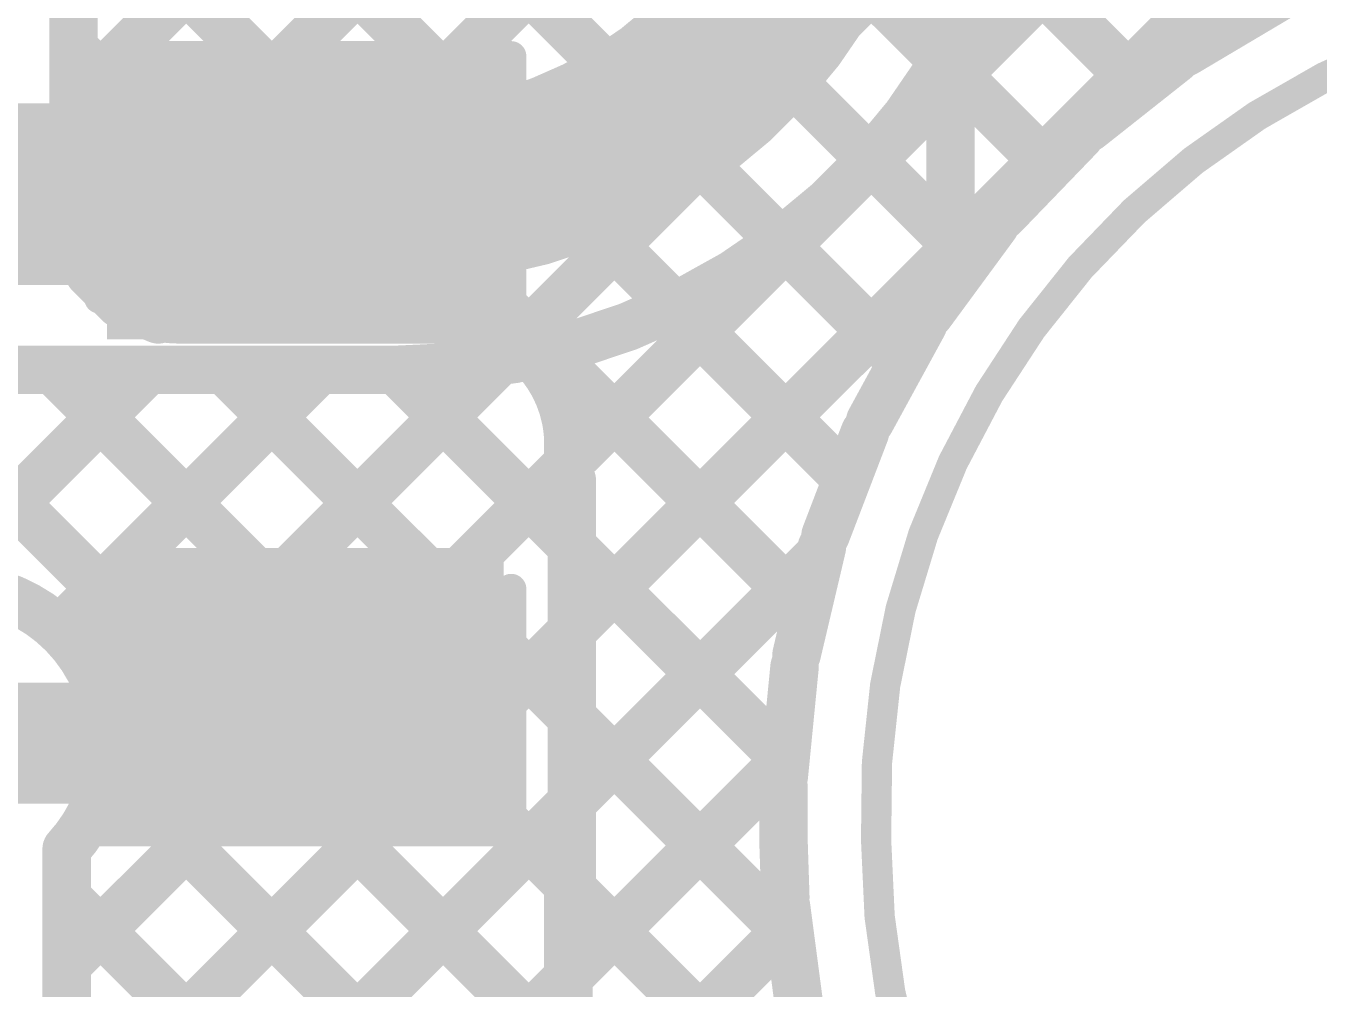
# Model space of a CAD drawing. Header units: inches. Extents: x -17 to 349, y -40 to 215.
# Drawn here: x 105.61 to 111.03, y 132.68 to 136.72 of the extents above; entities that cross this region are included whole.
import ezdxf

# ---------------------------------------------------------------- set-up
doc = ezdxf.new("R2010")
doc.units = ezdxf.units.IN
for name, color, linetype in [('Board Outline', 216, 'Continuous'), ('Bottom Layer', 5, 'Continuous'), ('Top Layer', 1, 'Continuous'), ('Top Overlay', 2, 'Continuous'), ('Top Paste', 8, 'Continuous'), ('Top Solder', 216, 'Continuous')]:
    doc.layers.add(name, color=color, linetype=linetype)

# ---------------------------------------------------------------- blocks, each defined once
blk = doc.blocks.new('C___0805_59')
at = {"layer": 'Top Layer'}
for points in [[(-1.524, 0.762), (-0.508, 0.762), (-0.508, -0.762), (-1.524, -0.762)], [(0.508, 0.762), (1.524, 0.762), (1.524, -0.762), (0.508, -0.762)]]:
    blk.add_hatch(color=1, dxfattribs=at).paths.add_polyline_path(points)
at = {"layer": 'Top Paste'}
for points in [[(-1.524, 0.762), (-0.508, 0.762), (-0.508, -0.762), (-1.524, -0.762)], [(0.508, 0.762), (1.524, 0.762), (1.524, -0.762), (0.508, -0.762)]]:
    blk.add_hatch(color=8, dxfattribs=at).paths.add_polyline_path(points)
at = {"layer": 'Top Solder'}
for points in [[(-1.594, 0.832), (-0.438, 0.832), (-0.438, -0.832), (-1.594, -0.832)], [(0.438, 0.832), (1.594, 0.832), (1.594, -0.832), (0.438, -0.832)]]:
    blk.add_hatch(color=216, dxfattribs=at).paths.add_polyline_path(points)
at = {"layer": 'Top Overlay'}
for points in [[(-0.6096, 0.8636, 0.127, 0.127, 0), (-1.6256, 0.8636, 0.127, 0.127, 0)], [(-1.6256, -0.8636, 0.127, 0.127, 0), (-1.6256, 0.8636, 0.127, 0.127, 0)], [(1.6256, 0.8636, 0.127, 0.127, 0), (0.6096, 0.8636, 0.127, 0.127, 0)], [(1.6256, -0.8636, 0.127, 0.127, 0), (1.6256, 0.8636, 0.127, 0.127, 0)], [(-0.6096, -0.8636, 0.127, 0.127, 0), (-1.6256, -0.8636, 0.127, 0.127, 0)], [(1.6256, -0.8636, 0.127, 0.127, 0), (0.6096, -0.8636, 0.127, 0.127, 0)]]:
    blk.add_lwpolyline(points, format="xyseb", dxfattribs=at)
for points in [[(-1.6574, 0.8636, 0.0635, 0.0635, 1), (-1.5938, 0.8636, 0.0635, 0.0635, 1)], [(-1.6574, 0.8636, 0.0635, 0.0635, 1), (-1.5938, 0.8636, 0.0635, 0.0635, 1)], [(-0.6413, 0.8636, 0.0635, 0.0635, 1), (-0.5778, 0.8636, 0.0635, 0.0635, 1)], [(0.5778, 0.8636, 0.0635, 0.0635, 1), (0.6413, 0.8636, 0.0635, 0.0635, 1)], [(1.5938, 0.8636, 0.0635, 0.0635, 1), (1.6574, 0.8636, 0.0635, 0.0635, 1)], [(1.5938, 0.8636, 0.0635, 0.0635, 1), (1.6574, 0.8636, 0.0635, 0.0635, 1)], [(-1.6574, -0.8636, 0.0635, 0.0635, 1), (-1.5938, -0.8636, 0.0635, 0.0635, 1)], [(-1.6574, -0.8636, 0.0635, 0.0635, 1), (-1.5938, -0.8636, 0.0635, 0.0635, 1)], [(-0.6413, -0.8636, 0.0635, 0.0635, 1), (-0.5778, -0.8636, 0.0635, 0.0635, 1)], [(0.5778, -0.8636, 0.0635, 0.0635, 1), (0.6413, -0.8636, 0.0635, 0.0635, 1)], [(1.5938, -0.8636, 0.0635, 0.0635, 1), (1.6574, -0.8636, 0.0635, 0.0635, 1)], [(1.5938, -0.8636, 0.0635, 0.0635, 1), (1.6574, -0.8636, 0.0635, 0.0635, 1)]]:
    blk.add_lwpolyline(points, format="xyseb", close=True, dxfattribs=at)

msp = doc.modelspace()

# ---------------------------------------------------------------- linework, layer by layer
at = {"layer": 'Board Outline'}
for points in [[(109.1717, 133.3024, 0.127, 0.127, -0.424824), (112.6269, 136.8846, 0.127, 0.127, 0)], [(112.6293, 129.8449, 0.127, 0.127, -0.414214), (109.1718, 133.3024, 0.127, 0.127, 0)]]:
    msp.add_lwpolyline(points, format="xyseb", dxfattribs=at)
for points in [[(109.14, 133.3024, 0.0635, 0.0635, 1), (109.2035, 133.3024, 0.0635, 0.0635, 1)], [(109.1401, 133.3024, 0.0635, 0.0635, 1), (109.2036, 133.3024, 0.0635, 0.0635, 1)]]:
    msp.add_lwpolyline(points, format="xyseb", close=True, dxfattribs=at)
at = {"layer": 'Bottom Layer'}
for points in [[(105.7766, 132.7805, 0.2032, 0.2032, 0), (116.5479, 143.5517, 0.2032, 0.2032, 0)], [(105.7766, 132.062, 0.2032, 0.2032, 0), (116.5479, 142.8333, 0.2032, 0.2032, 0)], [(109.1027, 137.9525, 0.762, 0.762, -0.414214), (107.1645, 136.0143, 0.762, 0.762, 0)], [(109.8393, 137.9525, 0.2032, 0.2032, -0.414214), (107.1645, 135.2777, 0.2032, 0.2032, 0)], [(109.8211, 137.641, 0.2032, 0.2032, 0), (110.7096, 136.7524, 0.2032, 0.2032, 0)], [(109.6854, 137.0583, 0.2032, 0.2032, 0), (110.2796, 136.4641, 0.2032, 0.2032, 0)], [(110.4691, 136.6097, 0.2032, 0.2032, 0), (110.8669, 136.8458, 0.2032, 0.2032, 0)], [(109.4547, 136.5706, 0.2032, 0.2032, 0), (109.8984, 136.1269, 0.2032, 0.2032, 0)], [(110.0635, 136.2931, 0.2032, 0.2032, 0), (110.4263, 136.5802, 0.2032, 0.2032, 0)], [(102.7177, 136.0143, 0.762, 0.762, 0), (107.1645, 136.0143, 0.762, 0.762, 0)], [(109.7039, 135.9252, 0.2032, 0.2032, 0), (110.025, 136.2582, 0.2032, 0.2032, 0)], [(109.1484, 136.1584, 0.2032, 0.2032, 0), (109.5649, 135.7419, 0.2032, 0.2032, 0)], [(109.3965, 135.5126, 0.2032, 0.2032, 0), (109.6704, 135.8855, 0.2032, 0.2032, 0)], [(108.773, 135.8154, 0.2032, 0.2032, 0), (109.2807, 135.3077, 0.2032, 0.2032, 0)], [(108.3266, 135.5433, 0.2032, 0.2032, 0), (109.0503, 134.8197, 0.2032, 0.2032, 0)], [(109.147, 135.0626, 0.2032, 0.2032, 0), (109.3686, 135.4687, 0.2032, 0.2032, 0)], [(107.7978, 135.3538, 0.2032, 0.2032, 0), (108.8822, 134.2694, 0.2032, 0.2032, 0)], [(105.9484, 133.6706, 0.2032, 0.2032, 0), (107.5894, 135.3117, 0.2032, 0.2032, 0)], [(102.7177, 135.2777, 0.2032, 0.2032, 0), (107.1645, 135.2777, 0.2032, 0.2032, 0)], [(105.0001, 135.2777, 0.2032, 0.2032, 0), (110.9681, 129.3098, 0.2032, 0.2032, 0)], [(105.2007, 134.3598, 0.2032, 0.2032, 0), (106.1186, 135.2777, 0.2032, 0.2032, 0)], [(105.7186, 135.2777, 0.2032, 0.2032, 0), (109.0265, 131.9698, 0.2032, 0.2032, 0)], [(105.7455, 134.1862, 0.2032, 0.2032, 0), (106.837, 135.2777, 0.2032, 0.2032, 0)], [(106.437, 135.2777, 0.2032, 0.2032, 0), (108.81, 132.9047, 0.2032, 0.2032, 0)], [(107.1554, 135.2777, 0.2032, 0.2032, 0), (108.7915, 133.6417, 0.2032, 0.2032, 0)], [(108.9598, 134.5834, 0.2032, 0.2032, 0), (109.1252, 135.0154, 0.2032, 0.2032, 0)], [(108.8383, 134.0834, 0.2032, 0.2032, 0), (108.9445, 134.5337, 0.2032, 0.2032, 0)], [(105.7766, 131.3436, 0.2032, 0.2032, 0), (108.9377, 134.5047, 0.2032, 0.2032, 0)], [(104.8114, 133.2671, 0.2032, 0.2032, -1.463174), (105.9496, 133.7109, 0.2032, 0.2032, 0)], [(108.7846, 133.5718, 0.2032, 0.2032, 0), (108.8298, 134.0322, 0.2032, 0.2032, 0)], [(105.9496, 133.7109, 0.2032, 0.2032, -0.188039), (105.7766, 133.2671, 0.2032, 0.2032, 0)], [(105.7766, 130.6252, 0.2032, 0.2032, 0), (108.7913, 133.6399, 0.2032, 0.2032, 0)], [(105.9428, 133.6166, 0.2032, 0.2032, 0), (110.2496, 129.3098, 0.2032, 0.2032, 0)], [(108.7828, 133.5328, 0.2032, 0.2032, 0), (108.7834, 133.3014, 0.2032, 0.2032, 0)], [(108.7836, 133.2897, 0.2032, 0.2032, 0), (108.791, 133.0635, 0.2032, 0.2032, 0)], [(105.7766, 130.1209, 0.2032, 0.2032, 0), (105.7766, 133.2671, 0.2032, 0.2032, 0)], [(105.7766, 133.0644, 0.2032, 0.2032, 0), (109.5312, 129.3098, 0.2032, 0.2032, 0)], [(108.7941, 133.0256, 0.2032, 0.2032, 0), (108.8531, 132.5772, 0.2032, 0.2032, 0)], [(105.8665, 129.9967, 0.2032, 0.2032, 0), (108.8059, 132.936, 0.2032, 0.2032, 0)]]:
    msp.add_lwpolyline(points, format="xyseb", dxfattribs=at)
for points in [[(110.6588, 136.7524, 0.1016, 0.1016, 1), (110.7604, 136.7524, 0.1016, 0.1016, 1)], [(110.4183, 136.6097, 0.1016, 0.1016, 1), (110.5199, 136.6097, 0.1016, 0.1016, 1)], [(109.4039, 136.5706, 0.1016, 0.1016, 1), (109.5055, 136.5706, 0.1016, 0.1016, 1)], [(110.3755, 136.5802, 0.1016, 0.1016, 1), (110.4771, 136.5802, 0.1016, 0.1016, 1)], [(110.2288, 136.4641, 0.1016, 0.1016, 1), (110.3304, 136.4641, 0.1016, 0.1016, 1)], [(106.974, 136.0143, 0.381, 0.381, 1), (107.355, 136.0143, 0.381, 0.381, 1)], [(106.974, 136.0143, 0.381, 0.381, 1), (107.355, 136.0143, 0.381, 0.381, 1)], [(110.0127, 136.2931, 0.1016, 0.1016, 1), (110.1143, 136.2931, 0.1016, 0.1016, 1)], [(109.9742, 136.2582, 0.1016, 0.1016, 1), (110.0758, 136.2582, 0.1016, 0.1016, 1)], [(109.0976, 136.1584, 0.1016, 0.1016, 1), (109.1992, 136.1584, 0.1016, 0.1016, 1)], [(109.8476, 136.1269, 0.1016, 0.1016, 1), (109.9492, 136.1269, 0.1016, 0.1016, 1)], [(109.6531, 135.9252, 0.1016, 0.1016, 1), (109.7547, 135.9252, 0.1016, 0.1016, 1)], [(109.6196, 135.8855, 0.1016, 0.1016, 1), (109.7212, 135.8855, 0.1016, 0.1016, 1)], [(108.7222, 135.8154, 0.1016, 0.1016, 1), (108.8238, 135.8154, 0.1016, 0.1016, 1)], [(109.5141, 135.7419, 0.1016, 0.1016, 1), (109.6157, 135.7419, 0.1016, 0.1016, 1)], [(108.2758, 135.5433, 0.1016, 0.1016, 1), (108.3774, 135.5433, 0.1016, 0.1016, 1)], [(109.3457, 135.5126, 0.1016, 0.1016, 1), (109.4473, 135.5126, 0.1016, 0.1016, 1)], [(109.3178, 135.4687, 0.1016, 0.1016, 1), (109.4194, 135.4687, 0.1016, 0.1016, 1)], [(107.747, 135.3538, 0.1016, 0.1016, 1), (107.8486, 135.3538, 0.1016, 0.1016, 1)], [(107.5386, 135.3117, 0.1016, 0.1016, 1), (107.6402, 135.3117, 0.1016, 0.1016, 1)], [(109.2299, 135.3077, 0.1016, 0.1016, 1), (109.3315, 135.3077, 0.1016, 0.1016, 1)], [(105.6678, 135.2777, 0.1016, 0.1016, 1), (105.7694, 135.2777, 0.1016, 0.1016, 1)], [(106.0678, 135.2777, 0.1016, 0.1016, 1), (106.1694, 135.2777, 0.1016, 0.1016, 1)], [(106.3862, 135.2777, 0.1016, 0.1016, 1), (106.4878, 135.2777, 0.1016, 0.1016, 1)], [(106.7862, 135.2777, 0.1016, 0.1016, 1), (106.8878, 135.2777, 0.1016, 0.1016, 1)], [(107.1046, 135.2777, 0.1016, 0.1016, 1), (107.2062, 135.2777, 0.1016, 0.1016, 1)], [(107.1137, 135.2777, 0.1016, 0.1016, 1), (107.2153, 135.2777, 0.1016, 0.1016, 1)], [(107.1137, 135.2777, 0.1016, 0.1016, 1), (107.2153, 135.2777, 0.1016, 0.1016, 1)], [(109.0962, 135.0626, 0.1016, 0.1016, 1), (109.1978, 135.0626, 0.1016, 0.1016, 1)], [(109.0744, 135.0154, 0.1016, 0.1016, 1), (109.176, 135.0154, 0.1016, 0.1016, 1)], [(108.9995, 134.8197, 0.1016, 0.1016, 1), (109.1011, 134.8197, 0.1016, 0.1016, 1)], [(108.8937, 134.5337, 0.1016, 0.1016, 1), (108.9953, 134.5337, 0.1016, 0.1016, 1)], [(108.909, 134.5834, 0.1016, 0.1016, 1), (109.0106, 134.5834, 0.1016, 0.1016, 1)], [(108.8869, 134.5047, 0.1016, 0.1016, 1), (108.9885, 134.5047, 0.1016, 0.1016, 1)], [(108.8314, 134.2694, 0.1016, 0.1016, 1), (108.933, 134.2694, 0.1016, 0.1016, 1)], [(105.6947, 134.1862, 0.1016, 0.1016, 1), (105.7963, 134.1862, 0.1016, 0.1016, 1)], [(108.7875, 134.0834, 0.1016, 0.1016, 1), (108.8891, 134.0834, 0.1016, 0.1016, 1)], [(108.779, 134.0322, 0.1016, 0.1016, 1), (108.8806, 134.0322, 0.1016, 0.1016, 1)], [(105.8976, 133.6706, 0.1016, 0.1016, 1), (105.9992, 133.6706, 0.1016, 0.1016, 1)], [(105.8988, 133.7109, 0.1016, 0.1016, 1), (106.0004, 133.7109, 0.1016, 0.1016, 1)], [(105.8988, 133.7109, 0.1016, 0.1016, 1), (106.0004, 133.7109, 0.1016, 0.1016, 1)], [(105.892, 133.6166, 0.1016, 0.1016, 1), (105.9936, 133.6166, 0.1016, 0.1016, 1)], [(108.7405, 133.6399, 0.1016, 0.1016, 1), (108.8421, 133.6399, 0.1016, 0.1016, 1)], [(108.7407, 133.6417, 0.1016, 0.1016, 1), (108.8423, 133.6417, 0.1016, 0.1016, 1)], [(108.7338, 133.5718, 0.1016, 0.1016, 1), (108.8354, 133.5718, 0.1016, 0.1016, 1)], [(108.732, 133.5328, 0.1016, 0.1016, 1), (108.8336, 133.5328, 0.1016, 0.1016, 1)], [(108.7326, 133.3014, 0.1016, 0.1016, 1), (108.8342, 133.3014, 0.1016, 0.1016, 1)], [(108.7328, 133.2897, 0.1016, 0.1016, 1), (108.8344, 133.2897, 0.1016, 0.1016, 1)], [(105.7258, 133.2671, 0.1016, 0.1016, 1), (105.8274, 133.2671, 0.1016, 0.1016, 1)], [(105.7258, 133.2671, 0.1016, 0.1016, 1), (105.8274, 133.2671, 0.1016, 0.1016, 1)], [(105.7258, 133.0644, 0.1016, 0.1016, 1), (105.8274, 133.0644, 0.1016, 0.1016, 1)], [(108.7402, 133.0635, 0.1016, 0.1016, 1), (108.8418, 133.0635, 0.1016, 0.1016, 1)], [(108.7433, 133.0256, 0.1016, 0.1016, 1), (108.8449, 133.0256, 0.1016, 0.1016, 1)], [(108.7551, 132.936, 0.1016, 0.1016, 1), (108.8567, 132.936, 0.1016, 0.1016, 1)], [(108.7592, 132.9047, 0.1016, 0.1016, 1), (108.8608, 132.9047, 0.1016, 0.1016, 1)], [(105.7258, 132.7805, 0.1016, 0.1016, 1), (105.8274, 132.7805, 0.1016, 0.1016, 1)]]:
    msp.add_lwpolyline(points, format="xyseb", close=True, dxfattribs=at)
at = {"layer": 'Top Layer'}
for points in [[(105.8051, 136.401, 0.2032, 0.2032, 0), (106.893, 137.4889, 0.2032, 0.2032, 0)], [(105.8535, 135.7311, 0.2032, 0.2032, 0), (107.6114, 137.4889, 0.2032, 0.2032, 0)], [(106.3298, 135.4889, 0.2032, 0.2032, 0), (108.3298, 137.4889, 0.2032, 0.2032, 0)], [(106.3567, 137.5133, 0.2032, 0.2032, 0), (109.0503, 134.8197, 0.2032, 0.2032, 0)], [(107.0482, 135.4889, 0.2032, 0.2032, 0), (109.0726, 137.5133, 0.2032, 0.2032, 0)], [(107.0994, 137.4889, 0.2032, 0.2032, 0), (109.2807, 135.3076, 0.2032, 0.2032, 0)], [(107.8179, 137.4889, 0.2032, 0.2032, 0), (109.4837, 135.8231, 0.2032, 0.2032, 0)], [(108.5363, 137.4889, 0.2032, 0.2032, 0), (109.4837, 136.5415, 0.2032, 0.2032, 0)], [(105.8325, 137.319, 0.2032, 0.2032, 0), (108.8822, 134.2694, 0.2032, 0.2032, 0)], [(107.6666, 135.3889, 0.2032, 0.2032, 0), (109.4796, 137.2019, 0.2032, 0.2032, 0)], [(105.8051, 135.9328, 0.2032, 0.2032, 0), (105.8051, 137.1883, 0.2032, 0.2032, 0)], [(105.8051, 135.9328, 0.2032, 0.2032, 0), (105.8051, 137.1883, 0.2032, 0.2032, 0)], [(109.4837, 135.6313, 0.2032, 0.2032, 0), (109.4837, 137.1473, 0.2032, 0.2032, 0)], [(105.8051, 136.6281, 0.2032, 0.2032, 0), (106.9443, 135.4889, 0.2032, 0.2032, 0)], [(107.881, 134.8849, 0.2032, 0.2032, 0), (109.4837, 136.4875, 0.2032, 0.2032, 0)], [(106.2489, 135.4889, 0.2032, 0.2032, -0.414214), (105.8051, 135.9328, 0.2032, 0.2032, 0)], [(105.8057, 135.909, 0.2032, 0.2032, 0), (106.2252, 135.4895, 0.2032, 0.2032, 0)], [(105.805, 135.8445, 0.2032, 0.2032, 0), (105.8726, 135.6813, 0.2032, 0.2032, 0)], [(107.8952, 134.1806, 0.2032, 0.2032, 0), (109.4837, 135.7691, 0.2032, 0.2032, 0)], [(105.8726, 135.6813, 0.2032, 0.2032, 0), (105.9975, 135.5564, 0.2032, 0.2032, 0)], [(109.3965, 135.5126, 0.2032, 0.2032, 0), (109.4837, 135.6313, 0.2032, 0.2032, 0)], [(105.9975, 135.5564, 0.2032, 0.2032, 0), (106.1607, 135.4889, 0.2032, 0.2032, 0)], [(106.249, 135.4889, 0.2032, 0.2032, 0), (107.3595, 135.4889, 0.2032, 0.2032, 0)], [(107.3595, 135.4889, 0.2032, 0.2032, -0.049127), (107.4613, 135.4788, 0.2032, 0.2032, 0)], [(107.4613, 135.4788, 0.2032, 0.2032, -0.098491), (107.6492, 135.401, 0.2032, 0.2032, 0)], [(109.147, 135.0626, 0.2032, 0.2032, 0), (109.3686, 135.4687, 0.2032, 0.2032, 0)], [(107.6492, 135.401, 0.2032, 0.2032, -0.098492), (107.7931, 135.2571, 0.2032, 0.2032, 0)], [(107.7931, 135.2571, 0.2032, 0.2032, -0.098491), (107.871, 135.0691, 0.2032, 0.2032, 0)], [(107.871, 135.0691, 0.2032, 0.2032, -0.049127), (107.881, 134.9674, 0.2032, 0.2032, 0)], [(107.881, 134.815, 0.2032, 0.2032, 0), (107.881, 134.9674, 0.2032, 0.2032, 0)], [(107.881, 134.815, 0.2032, 0.2032, 0), (107.881, 134.9674, 0.2032, 0.2032, 0)], [(108.9598, 134.5834, 0.2032, 0.2032, 0), (109.1252, 135.0154, 0.2032, 0.2032, 0)], [(107.8952, 133.0878, 0.2032, 0.2032, 0), (107.8952, 134.815, 0.2032, 0.2032, 0)], [(107.8952, 134.538, 0.2032, 0.2032, 0), (108.7915, 133.6417, 0.2032, 0.2032, 0)], [(108.8383, 134.0834, 0.2032, 0.2032, 0), (108.9445, 134.5337, 0.2032, 0.2032, 0)], [(107.8952, 133.4622, 0.2032, 0.2032, 0), (108.9377, 134.5047, 0.2032, 0.2032, 0)], [(108.7846, 133.5718, 0.2032, 0.2032, 0), (108.8298, 134.0322, 0.2032, 0.2032, 0)], [(105.294, 133.7109, 0.508, 0.508, 0), (107.1606, 133.7109, 0.508, 0.508, 0)], [(107.8952, 133.8195, 0.2032, 0.2032, 0), (108.81, 132.9047, 0.2032, 0.2032, 0)], [(107.881, 132.7296, 0.2032, 0.2032, 0), (108.7913, 133.6399, 0.2032, 0.2032, 0)], [(108.7828, 133.5328, 0.2032, 0.2032, 0), (108.7834, 133.3014, 0.2032, 0.2032, 0)], [(108.7836, 133.2897, 0.2032, 0.2032, 0), (108.791, 133.0635, 0.2032, 0.2032, 0)], [(107.881, 132.4285, 0.2032, 0.2032, 0), (107.881, 133.0878, 0.2032, 0.2032, 0)], [(107.8952, 133.1011, 0.2032, 0.2032, 0), (109.0265, 131.9698, 0.2032, 0.2032, 0)], [(108.7941, 133.0256, 0.2032, 0.2032, 0), (108.8531, 132.5772, 0.2032, 0.2032, 0)], [(106.7642, 130.8943, 0.2032, 0.2032, 0), (108.8059, 132.936, 0.2032, 0.2032, 0)]]:
    msp.add_lwpolyline(points, format="xyseb", dxfattribs=at)
for points in [[(105.7543, 136.6281, 0.1016, 0.1016, 1), (105.8559, 136.6281, 0.1016, 0.1016, 1)], [(109.4329, 136.5415, 0.1016, 0.1016, 1), (109.5345, 136.5415, 0.1016, 0.1016, 1)], [(109.4329, 136.4875, 0.1016, 0.1016, 1), (109.5345, 136.4875, 0.1016, 0.1016, 1)], [(105.7543, 136.401, 0.1016, 0.1016, 1), (105.8559, 136.401, 0.1016, 0.1016, 1)], [(105.7543, 135.9328, 0.1016, 0.1016, 1), (105.8559, 135.9328, 0.1016, 0.1016, 1)], [(105.7543, 135.9328, 0.1016, 0.1016, 1), (105.8559, 135.9328, 0.1016, 0.1016, 1)], [(105.7543, 135.9328, 0.1016, 0.1016, 1), (105.8559, 135.9328, 0.1016, 0.1016, 1)], [(105.7549, 135.909, 0.1016, 0.1016, 1), (105.8565, 135.909, 0.1016, 0.1016, 1)], [(105.7542, 135.8445, 0.1016, 0.1016, 1), (105.8558, 135.8445, 0.1016, 0.1016, 1)], [(109.4329, 135.8231, 0.1016, 0.1016, 1), (109.5345, 135.8231, 0.1016, 0.1016, 1)], [(105.8027, 135.7311, 0.1016, 0.1016, 1), (105.9043, 135.7311, 0.1016, 0.1016, 1)], [(109.4329, 135.7691, 0.1016, 0.1016, 1), (109.5345, 135.7691, 0.1016, 0.1016, 1)], [(105.8218, 135.6813, 0.1016, 0.1016, 1), (105.9234, 135.6813, 0.1016, 0.1016, 1)], [(105.8218, 135.6813, 0.1016, 0.1016, 1), (105.9234, 135.6813, 0.1016, 0.1016, 1)], [(109.4329, 135.6313, 0.1016, 0.1016, 1), (109.5345, 135.6313, 0.1016, 0.1016, 1)], [(109.4329, 135.6313, 0.1016, 0.1016, 1), (109.5345, 135.6313, 0.1016, 0.1016, 1)], [(105.9467, 135.5564, 0.1016, 0.1016, 1), (106.0483, 135.5564, 0.1016, 0.1016, 1)], [(105.9467, 135.5564, 0.1016, 0.1016, 1), (106.0483, 135.5564, 0.1016, 0.1016, 1)], [(109.3457, 135.5126, 0.1016, 0.1016, 1), (109.4473, 135.5126, 0.1016, 0.1016, 1)], [(106.1099, 135.4889, 0.1016, 0.1016, 1), (106.2115, 135.4889, 0.1016, 0.1016, 1)], [(106.1744, 135.4895, 0.1016, 0.1016, 1), (106.276, 135.4895, 0.1016, 0.1016, 1)], [(106.1981, 135.4889, 0.1016, 0.1016, 1), (106.2997, 135.4889, 0.1016, 0.1016, 1)], [(106.1982, 135.4889, 0.1016, 0.1016, 1), (106.2998, 135.4889, 0.1016, 0.1016, 1)], [(106.279, 135.4889, 0.1016, 0.1016, 1), (106.3806, 135.4889, 0.1016, 0.1016, 1)], [(106.8935, 135.4889, 0.1016, 0.1016, 1), (106.9951, 135.4889, 0.1016, 0.1016, 1)], [(106.9974, 135.4889, 0.1016, 0.1016, 1), (107.099, 135.4889, 0.1016, 0.1016, 1)], [(107.3087, 135.4889, 0.1016, 0.1016, 1), (107.4103, 135.4889, 0.1016, 0.1016, 1)], [(107.3087, 135.4889, 0.1016, 0.1016, 1), (107.4103, 135.4889, 0.1016, 0.1016, 1)], [(107.4105, 135.4788, 0.1016, 0.1016, 1), (107.5121, 135.4788, 0.1016, 0.1016, 1)], [(107.4105, 135.4788, 0.1016, 0.1016, 1), (107.5121, 135.4788, 0.1016, 0.1016, 1)], [(109.3178, 135.4687, 0.1016, 0.1016, 1), (109.4194, 135.4687, 0.1016, 0.1016, 1)], [(107.5984, 135.401, 0.1016, 0.1016, 1), (107.7, 135.401, 0.1016, 0.1016, 1)], [(107.5984, 135.401, 0.1016, 0.1016, 1), (107.7, 135.401, 0.1016, 0.1016, 1)], [(107.6158, 135.3889, 0.1016, 0.1016, 1), (107.7174, 135.3889, 0.1016, 0.1016, 1)], [(109.2299, 135.3076, 0.1016, 0.1016, 1), (109.3315, 135.3076, 0.1016, 0.1016, 1)], [(107.7423, 135.2571, 0.1016, 0.1016, 1), (107.8439, 135.2571, 0.1016, 0.1016, 1)], [(107.7423, 135.2571, 0.1016, 0.1016, 1), (107.8439, 135.2571, 0.1016, 0.1016, 1)], [(107.8202, 135.0691, 0.1016, 0.1016, 1), (107.9218, 135.0691, 0.1016, 0.1016, 1)], [(107.8202, 135.0691, 0.1016, 0.1016, 1), (107.9218, 135.0691, 0.1016, 0.1016, 1)], [(109.0962, 135.0626, 0.1016, 0.1016, 1), (109.1978, 135.0626, 0.1016, 0.1016, 1)], [(107.8302, 134.9674, 0.1016, 0.1016, 1), (107.9318, 134.9674, 0.1016, 0.1016, 1)], [(107.8302, 134.9674, 0.1016, 0.1016, 1), (107.9318, 134.9674, 0.1016, 0.1016, 1)], [(107.8302, 134.9674, 0.1016, 0.1016, 1), (107.9318, 134.9674, 0.1016, 0.1016, 1)], [(109.0744, 135.0154, 0.1016, 0.1016, 1), (109.176, 135.0154, 0.1016, 0.1016, 1)], [(107.8302, 134.8849, 0.1016, 0.1016, 1), (107.9318, 134.8849, 0.1016, 0.1016, 1)], [(107.8302, 134.815, 0.1016, 0.1016, 1), (107.9318, 134.815, 0.1016, 0.1016, 1)], [(107.8302, 134.815, 0.1016, 0.1016, 1), (107.9318, 134.815, 0.1016, 0.1016, 1)], [(107.8444, 134.815, 0.1016, 0.1016, 1), (107.946, 134.815, 0.1016, 0.1016, 1)], [(108.9995, 134.8197, 0.1016, 0.1016, 1), (109.1011, 134.8197, 0.1016, 0.1016, 1)], [(107.8444, 134.538, 0.1016, 0.1016, 1), (107.946, 134.538, 0.1016, 0.1016, 1)], [(108.8937, 134.5337, 0.1016, 0.1016, 1), (108.9953, 134.5337, 0.1016, 0.1016, 1)], [(108.909, 134.5834, 0.1016, 0.1016, 1), (109.0106, 134.5834, 0.1016, 0.1016, 1)], [(108.8869, 134.5047, 0.1016, 0.1016, 1), (108.9885, 134.5047, 0.1016, 0.1016, 1)], [(108.8314, 134.2694, 0.1016, 0.1016, 1), (108.933, 134.2694, 0.1016, 0.1016, 1)], [(107.8444, 134.1806, 0.1016, 0.1016, 1), (107.946, 134.1806, 0.1016, 0.1016, 1)], [(108.7875, 134.0834, 0.1016, 0.1016, 1), (108.8891, 134.0834, 0.1016, 0.1016, 1)], [(108.779, 134.0322, 0.1016, 0.1016, 1), (108.8806, 134.0322, 0.1016, 0.1016, 1)], [(107.0336, 133.7109, 0.254, 0.254, 1), (107.2876, 133.7109, 0.254, 0.254, 1)], [(107.8444, 133.8195, 0.1016, 0.1016, 1), (107.946, 133.8195, 0.1016, 0.1016, 1)], [(108.7405, 133.6399, 0.1016, 0.1016, 1), (108.8421, 133.6399, 0.1016, 0.1016, 1)], [(108.7407, 133.6417, 0.1016, 0.1016, 1), (108.8423, 133.6417, 0.1016, 0.1016, 1)], [(108.7338, 133.5718, 0.1016, 0.1016, 1), (108.8354, 133.5718, 0.1016, 0.1016, 1)], [(108.732, 133.5328, 0.1016, 0.1016, 1), (108.8336, 133.5328, 0.1016, 0.1016, 1)], [(107.8444, 133.4622, 0.1016, 0.1016, 1), (107.946, 133.4622, 0.1016, 0.1016, 1)], [(108.7326, 133.3014, 0.1016, 0.1016, 1), (108.8342, 133.3014, 0.1016, 0.1016, 1)], [(108.7328, 133.2897, 0.1016, 0.1016, 1), (108.8344, 133.2897, 0.1016, 0.1016, 1)], [(107.8302, 133.0878, 0.1016, 0.1016, 1), (107.9318, 133.0878, 0.1016, 0.1016, 1)], [(107.8444, 133.1011, 0.1016, 0.1016, 1), (107.946, 133.1011, 0.1016, 0.1016, 1)], [(107.8444, 133.0878, 0.1016, 0.1016, 1), (107.946, 133.0878, 0.1016, 0.1016, 1)], [(108.7402, 133.0635, 0.1016, 0.1016, 1), (108.8418, 133.0635, 0.1016, 0.1016, 1)], [(108.7433, 133.0256, 0.1016, 0.1016, 1), (108.8449, 133.0256, 0.1016, 0.1016, 1)], [(108.7551, 132.936, 0.1016, 0.1016, 1), (108.8567, 132.936, 0.1016, 0.1016, 1)], [(108.7592, 132.9047, 0.1016, 0.1016, 1), (108.8608, 132.9047, 0.1016, 0.1016, 1)], [(107.8302, 132.7296, 0.1016, 0.1016, 1), (107.9318, 132.7296, 0.1016, 0.1016, 1)]]:
    msp.add_lwpolyline(points, format="xyseb", close=True, dxfattribs=at)

# ---------------------------------------------------------------- block references
at = {"rotation": 270}
msp.add_blockref('C___0805_59', (106.7776, 134.9674), dxfattribs=at)

doc.saveas('drawing.dxf')
